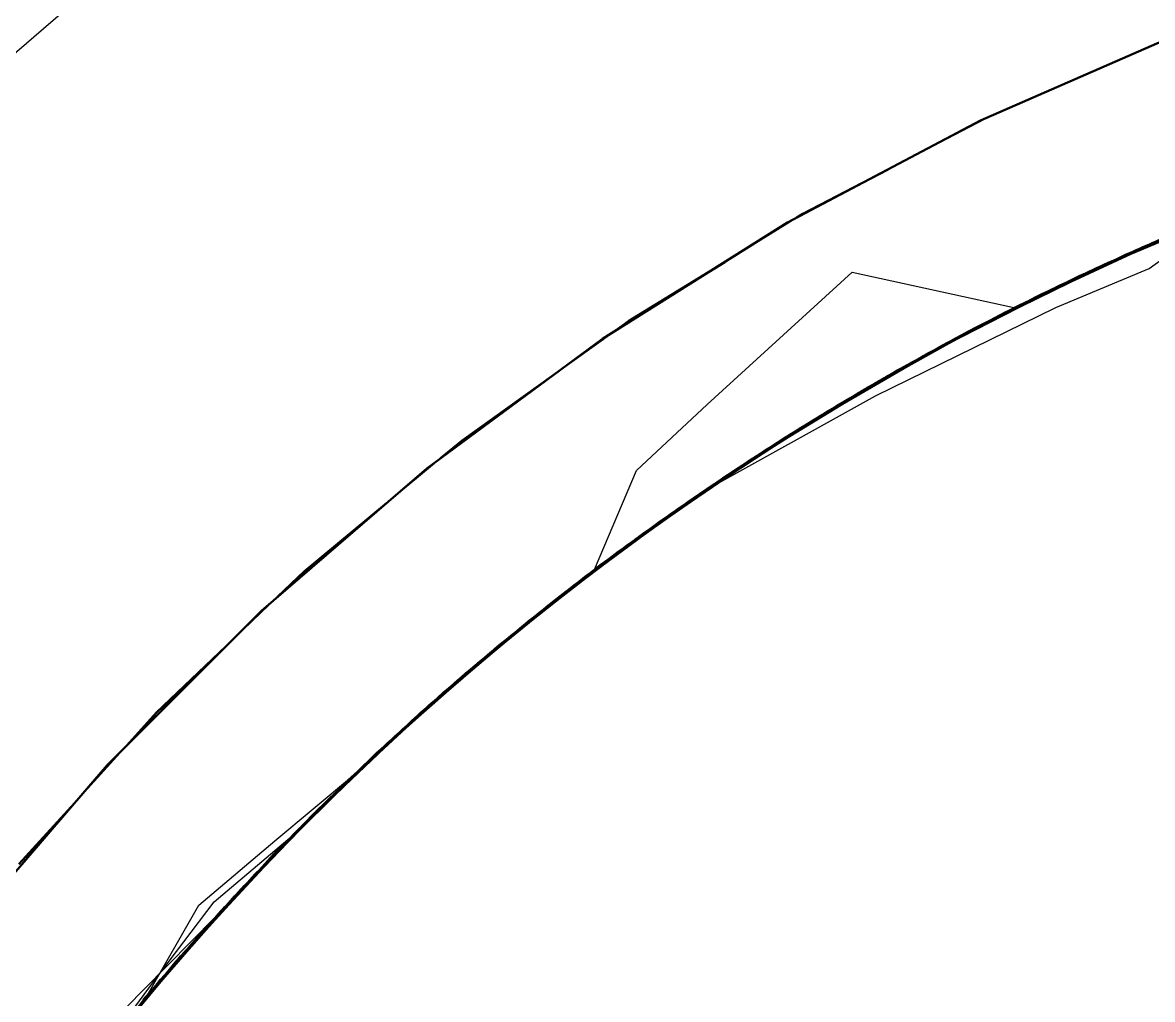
# Model space of a CAD drawing. Header units: millimetres. Extents: x 0 to 420, y 0 to 297.
# Drawn here: x 191.452 to 193, y 269.4 to 270.738 of the extents above; entities that cross this region are included whole.
import ezdxf

# ---------------------------------------------------------------- set-up
doc = ezdxf.new("R2010")
doc.units = ezdxf.units.MM
doc.linetypes.add('DASHED', pattern=[1.524, 1.27, -0.254])
doc.layers.add('HIDDEN', color=8, linetype='DASHED', lineweight=25)
doc.layers.add('VISIBLE', color=7, linetype='CONTINUOUS', lineweight=50)

msp = doc.modelspace()

# ---------------------------------------------------------------- linework, layer by layer
at = {"layer": 'HIDDEN'}
for points in [[(191.23517, 270.51864), (191.50725, 270.75278)], [(191.23517, 270.51864), (191.50725, 270.75278)], [(192.77012, 270.60604), (193.02768, 270.7184)], [(192.63696, 270.53648), (192.77012, 270.60604)], [(192.96714, 270.42207), (193.22194, 270.52504)], [(192.96761, 270.42254), (193.2215, 270.52518)], [(192.97695, 270.4257), (193.23252, 270.52811)], [(192.97706, 270.42679), (193.23436, 270.52987)], [(192.97781, 270.42716), (193.23469, 270.53004)], [(192.98387, 270.42985), (193.23547, 270.53036)], [(192.9856, 270.43055), (193.24527, 270.53372)], [(192.98689, 270.43117), (193.24295, 270.53303)], [(192.98707, 270.43119), (193.24636, 270.53406)], [(192.9895, 270.43198), (193.24592, 270.53364)], [(192.98989, 270.4325), (193.24326, 270.5331)], [(192.99077, 270.4329), (193.24794, 270.53478)], [(192.99117, 270.43306), (193.2458, 270.53404)], [(192.99266, 270.43373), (193.2485, 270.53498)], [(192.99506, 270.43477), (193.2512, 270.53593)], [(192.93057, 270.40578), (193.18411, 270.51154)], [(192.93246, 270.40667), (193.18316, 270.51118)], [(192.93389, 270.40714), (193.19087, 270.51376)], [(192.93405, 270.40734), (193.19108, 270.51401)], [(192.9345, 270.40759), (193.18728, 270.51272)], [(192.93703, 270.40863), (193.18996, 270.51351)], [(192.93793, 270.40916), (193.19169, 270.51437)], [(192.93953, 270.40998), (193.19123, 270.51424)], [(192.95173, 270.41499), (193.20473, 270.51881)], [(192.95745, 270.41807), (193.21522, 270.52304)], [(192.9576, 270.41806), (193.21513, 270.52285)], [(192.95892, 270.41871), (193.20896, 270.52075)], [(192.96192, 270.41972), (193.22109, 270.52468)], [(192.96327, 270.42067), (193.21752, 270.5238)], [(192.96615, 270.42195), (193.2206, 270.52499)], [(192.88847, 270.38607), (193.13916, 270.49436)], [(192.89052, 270.38704), (193.14154, 270.49529)], [(192.89281, 270.38813), (193.14225, 270.49556)], [(192.89282, 270.38778), (193.14456, 270.49593)], [(192.89336, 270.38817), (193.14534, 270.4964)], [(192.89449, 270.38891), (193.14883, 270.49805)], [(192.89979, 270.39142), (193.15859, 270.50177)], [(192.90023, 270.39163), (193.1514, 270.49911)], [(192.90187, 270.39241), (193.15211, 270.49935)], [(192.90336, 270.39311), (193.15204, 270.49935)], [(192.90433, 270.39358), (193.15736, 270.50141)], [(192.90908, 270.39471), (193.16177, 270.50189)], [(192.91384, 270.39802), (193.16583, 270.50463)], [(192.91538, 270.39861), (193.17265, 270.50695)], [(192.97013, 270.42355), (193.16214, 270.50296)], [(192.86203, 270.37341), (193.11238, 270.48384)], [(192.86328, 270.37397), (193.11292, 270.484)], [(192.87116, 270.37777), (193.12138, 270.48738)], [(192.87173, 270.37806), (193.12293, 270.488)], [(192.87254, 270.37844), (193.12192, 270.48761)], [(192.87294, 270.37863), (193.12997, 270.49077)], [(192.87704, 270.3806), (193.12562, 270.48906)], [(192.92338, 270.40246), (193.12624, 270.4893)], [(192.99533, 270.40135), (193.10846, 270.48225)], [(192.41395, 270.41003), (192.51298, 270.47096)], [(192.81457, 270.3499), (193.06469, 270.46444)], [(192.81766, 270.35146), (193.06567, 270.46485)], [(192.81851, 270.35187), (193.0652, 270.46465)], [(192.84028, 270.3627), (193.09044, 270.47499)], [(192.84063, 270.3628), (193.09243, 270.47558)], [(192.84202, 270.36356), (193.09042, 270.47499)], [(192.84736, 270.36619), (193.09634, 270.47738)], [(192.84849, 270.36678), (193.09581, 270.47718)], [(192.91007, 270.39627), (193.0676, 270.46565)], [(192.78203, 270.33334), (193.0282, 270.44911)], [(192.78297, 270.33381), (193.0341, 270.45161)], [(192.78805, 270.33641), (193.03714, 270.4529)], [(192.78947, 270.33717), (193.04102, 270.45455)], [(192.79253, 270.33804), (193.0431, 270.45452)], [(192.79751, 270.34126), (193.04506, 270.45625)], [(192.79887, 270.34197), (193.05254, 270.45937)], [(192.80255, 270.34376), (193.05687, 270.46098)], [(192.80449, 270.34473), (193.05912, 270.46189)], [(192.80892, 270.34706), (193.05715, 270.46131)], [(192.81073, 270.34778), (193.06111, 270.46263)], [(192.82814, 270.3566), (193.05773, 270.46155)], [(192.74198, 270.31241), (192.99077, 270.4329)], [(192.74376, 270.31331), (192.99117, 270.43306)], [(192.74452, 270.31375), (192.98989, 270.4325)], [(192.74501, 270.31402), (192.99266, 270.43373)], [(192.74718, 270.31515), (192.99506, 270.43477)], [(192.75336, 270.31839), (193.00274, 270.43813)], [(192.75442, 270.31895), (193.00065, 270.43721)], [(192.75446, 270.31901), (193.00532, 270.43927)], [(192.75891, 270.3213), (193.00241, 270.43797)], [(192.7599, 270.3219), (193.01227, 270.44229)], [(192.76052, 270.3222), (193.00971, 270.44115)], [(192.7623, 270.32308), (193.00687, 270.43991)], [(192.76395, 270.32395), (193.01165, 270.442)], [(192.77028, 270.32727), (193.01681, 270.44422)], [(192.7998, 270.34234), (193.00064, 270.43701)], [(192.84571, 270.36538), (193.01095, 270.44168)], [(192.70835, 270.29434), (192.95745, 270.41807)], [(192.70874, 270.29458), (192.9576, 270.41806)], [(192.71161, 270.29597), (192.96192, 270.41972)], [(192.71698, 270.29899), (192.95892, 270.41871)], [(192.71736, 270.29926), (192.96327, 270.42067)], [(192.71993, 270.30058), (192.96615, 270.42195)], [(192.72064, 270.3008), (192.96714, 270.42207)], [(192.72197, 270.30168), (192.96761, 270.42254)], [(192.72826, 270.30508), (192.97706, 270.42679)], [(192.72938, 270.3057), (192.97781, 270.42716)], [(192.72966, 270.305), (192.97695, 270.4257)], [(192.73466, 270.3085), (192.9856, 270.43055)], [(192.73633, 270.30944), (192.98707, 270.43119)], [(192.73905, 270.31082), (192.98689, 270.43117)], [(192.74024, 270.31146), (192.98387, 270.42985)], [(192.74126, 270.31184), (192.9895, 270.43198)], [(192.78287, 270.33368), (192.97013, 270.42355)], [(192.68553, 270.28179), (192.93057, 270.40578)], [(192.68578, 270.28194), (192.93389, 270.40714)], [(192.68587, 270.28203), (192.93405, 270.40734)], [(192.69006, 270.28429), (192.9345, 270.40759)], [(192.69249, 270.28561), (192.93703, 270.40863)], [(192.69255, 270.28566), (192.93793, 270.40916)], [(192.69622, 270.28773), (192.93953, 270.40998)], [(192.70692, 270.29311), (192.95173, 270.41499)], [(192.72597, 270.30383), (192.92338, 270.40246)], [(192.81016, 270.34769), (192.93246, 270.40667)], [(192.86778, 270.34759), (192.99533, 270.40135)], [(192.39007, 270.2148), (192.58861, 270.3964)], [(192.58861, 270.3964), (192.81016, 270.34769)], [(192.64648, 270.2599), (192.88847, 270.38607)], [(192.6481, 270.26082), (192.89052, 270.38704)], [(192.64917, 270.26146), (192.89449, 270.38891)], [(192.64976, 270.26166), (192.89282, 270.38778)], [(192.65003, 270.26188), (192.89336, 270.38817)], [(192.65036, 270.26216), (192.89979, 270.39142)], [(192.65184, 270.26294), (192.89281, 270.38813)], [(192.65755, 270.26617), (192.90023, 270.39163)], [(192.65997, 270.26754), (192.90433, 270.39358)], [(192.66007, 270.26761), (192.90187, 270.39241)], [(192.66293, 270.2692), (192.90336, 270.39311)], [(192.66492, 270.26951), (192.90908, 270.39471)], [(192.66742, 270.27174), (192.91538, 270.39861)], [(192.67031, 270.27333), (192.91384, 270.39802)], [(192.75592, 270.31975), (192.91007, 270.39627)], [(192.62057, 270.2451), (192.86203, 270.37341)], [(192.62237, 270.24612), (192.86328, 270.37397)], [(192.625, 270.24759), (192.87294, 270.37863)], [(192.62933, 270.25011), (192.87173, 270.37806)], [(192.62953, 270.2502), (192.87116, 270.37777)], [(192.6317, 270.25145), (192.87254, 270.37844)], [(192.6369, 270.25443), (192.87704, 270.3806)], [(192.59786, 270.23187), (192.84063, 270.3628)], [(192.59904, 270.23246), (192.84028, 270.3627)], [(192.60236, 270.23441), (192.84202, 270.36356)], [(192.60427, 270.23529), (192.82814, 270.3566)], [(192.60715, 270.23722), (192.84736, 270.36619)], [(192.60995, 270.2389), (192.84849, 270.36678)], [(192.68437, 270.28115), (192.84571, 270.36538)], [(192.55494, 270.20616), (192.79887, 270.34197)], [(192.55802, 270.20809), (192.80255, 270.34376)], [(192.55909, 270.20864), (192.79751, 270.34126)], [(192.55966, 270.20908), (192.80449, 270.34473)], [(192.5697, 270.215), (192.81073, 270.34778)], [(192.56982, 270.21512), (192.80892, 270.34706)], [(192.5736, 270.21737), (192.81457, 270.3499)], [(192.57867, 270.22041), (192.81766, 270.35146)], [(192.58063, 270.22156), (192.81851, 270.35187)], [(192.60497, 270.23598), (192.7998, 270.34234)], [(192.62035, 270.22671), (192.86778, 270.34759)], [(192.52556, 270.18811), (192.76395, 270.32395)], [(192.53293, 270.19269), (192.77028, 270.32727)], [(192.54146, 270.19791), (192.78297, 270.33381)], [(192.54503, 270.2001), (192.78203, 270.33334)], [(192.54752, 270.20163), (192.78947, 270.33717)], [(192.54824, 270.20205), (192.78805, 270.33641)], [(192.55135, 270.20359), (192.79253, 270.33804)], [(192.60093, 270.2336), (192.78287, 270.33368)], [(192.18038, 270.25598), (192.26264, 270.31495)], [(192.49392, 270.16837), (192.73466, 270.3085)], [(192.49567, 270.16959), (192.73633, 270.30944)], [(192.50078, 270.17263), (192.73905, 270.31082)], [(192.50256, 270.17384), (192.74126, 270.31184)], [(192.50293, 270.17403), (192.74198, 270.31241)], [(192.50458, 270.17501), (192.74376, 270.31331)], [(192.50585, 270.17582), (192.74024, 270.31146)], [(192.50689, 270.17652), (192.74501, 270.31402)], [(192.50845, 270.17748), (192.74452, 270.31375)], [(192.50894, 270.17779), (192.74718, 270.31515)], [(192.51346, 270.18063), (192.75446, 270.31901)], [(192.51364, 270.1807), (192.75336, 270.31839)], [(192.51753, 270.18312), (192.75442, 270.31895)], [(192.51757, 270.18324), (192.7599, 270.3219)], [(192.52098, 270.18534), (192.76052, 270.3222)], [(192.52446, 270.18742), (192.75891, 270.3213)], [(192.52678, 270.18886), (192.7623, 270.32308)], [(192.60548, 270.23625), (192.75592, 270.31975)], [(192.46936, 270.15264), (192.70835, 270.29434)], [(192.47, 270.1532), (192.70874, 270.29458)], [(192.47168, 270.15383), (192.70692, 270.29311)], [(192.47169, 270.15425), (192.71161, 270.29597)], [(192.4811, 270.16024), (192.71736, 270.29926)], [(192.48327, 270.16153), (192.71993, 270.30058)], [(192.48377, 270.16187), (192.72064, 270.3008)], [(192.48438, 270.16224), (192.71698, 270.29899)], [(192.48587, 270.16324), (192.72197, 270.30168)], [(192.48937, 270.16547), (192.72826, 270.30508)], [(192.49079, 270.16638), (192.72938, 270.3057)], [(192.49202, 270.16668), (192.72966, 270.305)], [(192.53471, 270.19376), (192.72597, 270.30383)], [(192.44797, 270.13885), (192.68587, 270.28203)], [(192.44801, 270.13893), (192.68578, 270.28194)], [(192.4503, 270.14025), (192.68553, 270.28179)], [(192.45527, 270.14349), (192.69006, 270.28429)], [(192.45698, 270.1446), (192.69255, 270.28566)], [(192.45765, 270.14511), (192.69249, 270.28561)], [(192.4624, 270.14812), (192.69622, 270.28773)], [(192.52729, 270.18918), (192.68437, 270.28115)], [(192.41179, 270.11489), (192.65036, 270.26216)], [(192.42057, 270.12065), (192.65184, 270.26294)], [(192.42466, 270.12337), (192.65755, 270.26617)], [(192.4256, 270.124), (192.65997, 270.26754)], [(192.42796, 270.12559), (192.66007, 270.26761)], [(192.43023, 270.12721), (192.66742, 270.27174)], [(192.43064, 270.12696), (192.66492, 270.26951)], [(192.43194, 270.1282), (192.66293, 270.2692)], [(192.43653, 270.13122), (192.67031, 270.27333)], [(192.38755, 270.09839), (192.625, 270.24759)], [(192.39702, 270.10484), (192.62933, 270.25011)], [(192.39778, 270.10534), (192.62953, 270.2502)], [(192.40065, 270.10727), (192.6317, 270.25145)], [(192.40647, 270.1112), (192.6369, 270.25443)], [(192.41428, 270.1165), (192.64917, 270.26146)], [(192.41444, 270.11655), (192.64648, 270.2599)], [(192.41556, 270.1173), (192.6481, 270.26082)], [(192.41666, 270.11818), (192.65003, 270.26188)], [(192.41669, 270.11822), (192.64976, 270.26166)], [(192.36543, 270.08348), (192.59786, 270.23187)], [(192.368, 270.08497), (192.59904, 270.23246)], [(192.37272, 270.08822), (192.60236, 270.23441)], [(192.37696, 270.09114), (192.60715, 270.23722)], [(192.38145, 270.09426), (192.60995, 270.2389)], [(192.38788, 270.09824), (192.60427, 270.23529)], [(192.3893, 270.09965), (192.62057, 270.2451)], [(192.39146, 270.10113), (192.62237, 270.24612)], [(192.41684, 270.11829), (192.60497, 270.23598)], [(192.42486, 270.12362), (192.60093, 270.2336)], [(192.45908, 270.14597), (192.60548, 270.23625)], [(192.34303, 270.06756), (192.5736, 270.21737)], [(192.34996, 270.07242), (192.57867, 270.22041)], [(192.3528, 270.07441), (192.58063, 270.22156)], [(192.38116, 270.09402), (192.62035, 270.22671)], [(192.29328, 270.12431), (192.39007, 270.2148)], [(192.31651, 270.04875), (192.54752, 270.20163)], [(192.31842, 270.05011), (192.54503, 270.2001)], [(192.31899, 270.05052), (192.54824, 270.20205)], [(192.32087, 270.05185), (192.55135, 270.20359)], [(192.32214, 270.0528), (192.55494, 270.20616)], [(192.32472, 270.05484), (192.55802, 270.20809)], [(192.32607, 270.05583), (192.55966, 270.20908)], [(192.33105, 270.05911), (192.55909, 270.20864)], [(192.33933, 270.06505), (192.5697, 270.215)], [(192.34113, 270.06624), (192.56982, 270.21512)], [(192.29238, 270.03139), (192.52098, 270.18534)], [(192.29775, 270.0352), (192.52556, 270.18811)], [(192.30028, 270.03706), (192.52446, 270.18742)], [(192.30152, 270.03795), (192.52678, 270.18886)], [(192.30602, 270.04121), (192.53293, 270.19269)], [(192.31088, 270.0447), (192.54146, 270.19791)], [(192.35025, 270.07263), (192.53471, 270.19376)], [(192.37484, 270.08968), (192.52729, 270.18918)], [(192.26643, 270.01253), (192.49567, 270.16959)], [(192.27335, 270.01736), (192.50078, 270.17263)], [(192.27472, 270.01873), (192.50256, 270.17384)], [(192.2749, 270.01856), (192.50293, 270.17403)], [(192.27558, 270.019), (192.50458, 270.17501)], [(192.27958, 270.02199), (192.50689, 270.17652)], [(192.2816, 270.02347), (192.50894, 270.17779)], [(192.28191, 270.02366), (192.50585, 270.17582)], [(192.28292, 270.02442), (192.50845, 270.17748)], [(192.28367, 270.025), (192.51346, 270.18063)], [(192.28489, 270.02584), (192.51364, 270.1807)], [(192.28664, 270.0272), (192.51757, 270.18324)], [(192.29119, 270.03045), (192.51753, 270.18312)], [(192.24353, 269.9955), (192.47169, 270.15425)], [(192.2473, 269.99791), (192.47168, 270.15383)], [(192.2557, 270.00433), (192.4811, 270.16024)], [(192.25746, 270.00557), (192.48327, 270.16153)], [(192.25779, 270.00598), (192.48377, 270.16187)], [(192.26055, 270.00796), (192.48587, 270.16324)], [(192.26169, 270.00881), (192.48937, 270.16547)], [(192.2623, 270.00917), (192.48438, 270.16224)], [(192.26331, 270.01), (192.49079, 270.16638)], [(192.26473, 270.01108), (192.49392, 270.16837)], [(192.26532, 270.01143), (192.49202, 270.16668)], [(191.95108, 270.08002), (192.0248, 270.14117)], [(192.22165, 269.97868), (192.44797, 270.13885)], [(192.22191, 269.97904), (192.44801, 270.13893)], [(192.22612, 269.98193), (192.4503, 270.14025)], [(192.23134, 269.98591), (192.45527, 270.14349)], [(192.23261, 269.98687), (192.45698, 270.1446)], [(192.23374, 269.98785), (192.45765, 270.14511)], [(192.2391, 269.99174), (192.4624, 270.14812)], [(192.24182, 269.99385), (192.46936, 270.15264)], [(192.24274, 269.99478), (192.47, 270.1532)], [(192.31701, 270.0491), (192.45908, 270.14597)], [(192.20246, 269.96374), (192.4256, 270.124)], [(192.20278, 269.96399), (192.42466, 270.12337)], [(192.20509, 269.966), (192.43023, 270.12721)], [(192.20675, 269.96708), (192.42796, 270.12559)], [(192.20752, 269.96782), (192.43064, 270.12696)], [(192.21154, 269.97076), (192.43194, 270.1282)], [(192.21375, 269.97246), (192.43653, 270.13122)], [(192.2354, 269.989), (192.29328, 270.12431)], [(192.2552, 270.00406), (192.42486, 270.12362)], [(192.18058, 269.94664), (192.40065, 270.10727)], [(192.18541, 269.95056), (192.41179, 270.11489)], [(192.18694, 269.95165), (192.40647, 270.1112)], [(192.19108, 269.95493), (192.41428, 270.1165)], [(192.19356, 269.95682), (192.41444, 270.11655)], [(192.19411, 269.95725), (192.41556, 270.1173)], [(192.19449, 269.9578), (192.41666, 270.11818)], [(192.19483, 269.95818), (192.41669, 270.11822)], [(192.20022, 269.962), (192.42057, 270.12065)], [(192.23606, 269.98967), (192.41684, 270.11829)], [(192.15991, 269.93026), (192.38116, 270.09402)], [(192.16191, 269.93186), (192.38755, 270.09839)], [(192.16416, 269.93368), (192.38145, 270.09426)], [(192.16944, 269.93789), (192.3893, 270.09965)], [(192.17176, 269.93976), (192.39146, 270.10113)], [(192.17602, 269.94306), (192.39702, 270.10484)], [(192.17713, 269.94393), (192.39778, 270.10534)], [(192.1805, 269.94616), (192.38788, 270.09824)], [(192.1446, 269.91841), (192.36543, 270.08348)], [(192.14837, 269.92101), (192.368, 270.08497)], [(192.15428, 269.92576), (192.37272, 270.08822)], [(192.15799, 269.92873), (192.37696, 270.09114)], [(192.2274, 269.98291), (192.37484, 270.08968)], [(192.12083, 269.89878), (192.33933, 270.06505)], [(192.124, 269.90123), (192.34113, 270.06624)], [(192.12409, 269.90128), (192.34303, 270.06756)], [(192.13269, 269.90831), (192.34996, 270.07242)], [(192.13608, 269.91107), (192.3528, 270.07441)], [(192.17325, 269.94087), (192.35025, 270.07263)], [(192.09766, 269.87944), (192.31651, 270.04875)], [(192.10149, 269.88264), (192.31899, 270.05052)], [(192.10172, 269.88285), (192.32214, 270.0528)], [(192.10232, 269.88363), (192.32087, 270.05185)], [(192.10335, 269.88418), (192.31842, 270.05011)], [(192.10394, 269.885), (192.32472, 270.05484)], [(192.105, 269.88594), (192.32607, 270.05583)], [(192.11456, 269.89346), (192.33105, 270.05911)], [(192.17956, 269.94584), (192.31701, 270.0491)], [(192.07592, 269.86123), (192.29238, 270.03139)], [(192.07659, 269.86174), (192.29119, 270.03045)], [(192.08174, 269.86607), (192.29775, 270.0352)], [(192.08753, 269.87097), (192.30028, 270.03706)], [(192.08769, 269.87111), (192.30152, 270.03795)], [(192.09071, 269.87361), (192.30602, 270.04121)], [(192.09246, 269.8751), (192.31088, 270.0447)], [(192.05794, 269.84584), (192.27335, 270.01736)], [(192.05841, 269.84624), (192.27558, 270.019)], [(192.05898, 269.84732), (192.27472, 270.01873)], [(192.05911, 269.84687), (192.2749, 270.01856)], [(192.06427, 269.85127), (192.27958, 270.02199)], [(192.06634, 269.85305), (192.28367, 270.025)], [(192.06635, 269.85305), (192.2816, 270.02347)], [(192.06831, 269.8547), (192.28489, 270.02584)], [(192.06834, 269.85478), (192.28664, 270.0272)], [(192.06911, 269.85537), (192.28292, 270.02442)], [(192.06957, 269.85577), (192.28191, 270.02366)], [(192.04232, 269.83238), (192.2557, 270.00433)], [(192.04372, 269.83357), (192.25746, 270.00557)], [(192.04387, 269.83393), (192.25779, 270.00598)], [(192.04643, 269.836), (192.26169, 270.00881)], [(192.04719, 269.83664), (192.26055, 270.00796)], [(192.04815, 269.83747), (192.26331, 270.01)], [(192.04829, 269.83761), (192.26473, 270.01108)], [(192.04986, 269.83921), (192.26643, 270.01253)], [(192.05078, 269.84006), (192.26532, 270.01143)], [(192.05185, 269.8406), (192.2623, 270.00917)], [(192.09245, 269.87528), (192.2552, 270.00406)], [(192.01948, 269.81238), (192.23134, 269.98591)], [(192.02057, 269.8132), (192.23261, 269.98687)], [(192.02194, 269.81469), (192.23374, 269.98785)], [(192.02538, 269.81757), (192.2354, 269.989)], [(192.02693, 269.81893), (192.24182, 269.99385)], [(192.02751, 269.81929), (192.2391, 269.99174)], [(192.02816, 269.82029), (192.24274, 269.99478)], [(192.02835, 269.82072), (192.24353, 269.9955)], [(192.03497, 269.82615), (192.2473, 269.99791)], [(192.06324, 269.85056), (192.23606, 269.98967)], [(191.99678, 269.79293), (192.20752, 269.96782)], [(192.00283, 269.79761), (192.21154, 269.97076)], [(192.00313, 269.79787), (192.21375, 269.97246)], [(192.00811, 269.80247), (192.22165, 269.97868)], [(192.00869, 269.80323), (192.22191, 269.97904)], [(192.01418, 269.80769), (192.22612, 269.98193)], [(192.08534, 269.86912), (192.2274, 269.98291)], [(191.98072, 269.77775), (192.19108, 269.95493)], [(191.98468, 269.78157), (192.19449, 269.9578)], [(191.98489, 269.78149), (192.19411, 269.95725)], [(191.98497, 269.78156), (192.19356, 269.95682)], [(191.98533, 269.78237), (192.19483, 269.95818)], [(191.99171, 269.78763), (192.20246, 269.96374)], [(191.99193, 269.78784), (192.20022, 269.962)], [(191.99292, 269.78873), (192.20278, 269.96399)], [(191.99313, 269.78917), (192.20509, 269.966)], [(191.9976, 269.79291), (192.20675, 269.96708)], [(191.731, 269.88389), (191.80148, 269.95128)], [(191.9621, 269.76072), (192.16944, 269.93789)], [(191.9644, 269.76288), (192.17176, 269.93976)], [(191.96747, 269.76564), (192.17602, 269.94306)], [(191.96875, 269.76681), (192.17713, 269.94393)], [(191.97239, 269.77023), (192.18541, 269.95056)], [(191.97263, 269.77034), (192.18058, 269.94664)], [(191.9795, 269.7766), (192.18694, 269.95165)], [(191.98352, 269.77986), (192.1805, 269.94616)], [(192.00432, 269.79893), (192.17325, 269.94087)], [(192.04702, 269.83642), (192.17956, 269.94584)], [(191.94825, 269.74791), (192.15428, 269.92576)], [(191.94935, 269.74894), (192.16191, 269.93186)], [(191.95129, 269.75073), (192.15991, 269.93026)], [(191.95137, 269.75081), (192.15799, 269.92873)], [(191.95916, 269.75801), (192.16416, 269.93368)], [(191.92798, 269.72893), (192.13269, 269.90831)], [(191.93135, 269.73212), (192.13608, 269.91107)], [(191.93655, 269.73753), (192.1446, 269.91841)], [(191.9413, 269.74145), (192.14837, 269.92101)], [(191.91074, 269.71259), (192.11456, 269.89346)], [(191.9153, 269.71712), (192.12083, 269.89878)], [(191.9179, 269.71941), (192.12409, 269.90128)], [(191.91956, 269.72099), (192.124, 269.90123)], [(191.88732, 269.69005), (192.09246, 269.8751)], [(191.89211, 269.69468), (192.09766, 269.87944)], [(191.89483, 269.69733), (192.10172, 269.88285)], [(191.89681, 269.69959), (192.10394, 269.885)], [(191.89688, 269.69979), (192.10232, 269.88363)], [(191.89689, 269.69931), (192.10149, 269.88264)], [(191.89762, 269.70044), (192.105, 269.88594)], [(191.90092, 269.70318), (192.10335, 269.88418)], [(191.9371, 269.73767), (192.09245, 269.87528)], [(191.87269, 269.67579), (192.07592, 269.86123)], [(191.87485, 269.67788), (192.07659, 269.86174)], [(191.87872, 269.68165), (192.08174, 269.86607)], [(191.8864, 269.68916), (192.08769, 269.87111)], [(191.88726, 269.69), (192.08753, 269.87097)], [(191.88814, 269.69079), (192.09071, 269.87361)], [(191.94891, 269.7485), (192.08534, 269.86912)], [(191.85453, 269.65781), (192.05841, 269.84624)], [(191.85571, 269.65898), (192.05794, 269.84584)], [(191.85649, 269.66052), (192.05898, 269.84732)], [(191.85664, 269.65991), (192.05911, 269.84687)], [(191.86209, 269.6653), (192.06427, 269.85127)], [(191.86259, 269.6658), (192.06634, 269.85305)], [(191.86381, 269.66702), (192.06834, 269.85478)], [(191.86428, 269.66747), (192.06635, 269.85305)], [(191.86502, 269.66821), (192.06831, 269.8547)], [(191.86816, 269.67126), (192.06911, 269.85537)], [(191.86989, 269.673), (192.06957, 269.85577)], [(191.89897, 269.70145), (192.06324, 269.85056)], [(191.84204, 269.64531), (192.04232, 269.83238)], [(191.84314, 269.64662), (192.04387, 269.83393)], [(191.84318, 269.64647), (192.04372, 269.83357)], [(191.84469, 269.64802), (192.04643, 269.836)], [(191.8457, 269.64903), (192.04829, 269.83761)], [(191.84641, 269.64972), (192.04815, 269.83747)], [(191.84689, 269.65019), (192.04719, 269.83664)], [(191.84708, 269.65068), (192.04986, 269.83921)], [(191.84952, 269.65345), (192.05078, 269.84006)], [(191.85409, 269.65737), (192.05185, 269.8406)], [(191.91966, 269.72107), (192.04702, 269.83642)], [(191.82152, 269.62381), (192.02057, 269.8132)], [(191.82336, 269.62653), (192.02194, 269.81469)], [(191.82582, 269.6289), (192.02693, 269.81893)], [(191.82724, 269.63099), (192.02835, 269.82072)], [(191.82737, 269.63074), (192.02816, 269.82029)], [(191.82835, 269.63148), (192.02538, 269.81757)], [(191.82889, 269.63183), (192.02751, 269.81929)], [(191.83583, 269.63942), (192.03497, 269.82615)], [(191.80686, 269.6095), (192.00283, 269.79761)], [(191.80845, 269.61124), (192.00811, 269.80247)], [(191.80942, 269.61255), (192.00869, 269.80323)], [(191.81558, 269.61846), (192.01418, 269.80769)], [(191.82081, 269.62382), (192.01948, 269.81238)], [(191.84405, 269.64734), (192.00432, 269.79893)], [(191.90273, 269.70493), (192.00313, 269.79787)], [(191.78928, 269.59167), (191.98533, 269.78237)], [(191.79445, 269.59661), (191.99171, 269.78763)], [(191.79539, 269.59782), (191.99313, 269.78917)], [(191.79621, 269.59846), (191.99292, 269.78873)], [(191.7968, 269.59907), (191.99193, 269.78784)], [(191.79952, 269.6032), (191.99678, 269.79293)], [(191.8016, 269.60399), (191.9976, 269.79291)], [(191.77377, 269.57491), (191.96875, 269.76681)], [(191.77383, 269.57502), (191.97239, 269.77023)], [(191.77789, 269.57925), (191.97263, 269.77034)], [(191.78425, 269.58597), (191.98072, 269.77775)], [(191.78526, 269.58702), (191.9795, 269.7766)], [(191.78832, 269.5904), (191.98468, 269.78157)], [(191.78904, 269.59098), (191.98489, 269.78149)], [(191.78972, 269.59168), (191.98497, 269.78156)], [(191.79816, 269.6002), (191.98352, 269.77986)], [(191.76746, 269.56818), (191.95916, 269.75801)], [(191.76834, 269.56911), (191.9621, 269.76072)], [(191.77046, 269.57141), (191.9644, 269.76288)], [(191.77246, 269.57351), (191.96747, 269.76564)], [(191.52356, 269.66928), (191.59431, 269.7472)], [(191.74239, 269.5418), (191.93655, 269.73753)], [(191.74792, 269.54725), (191.9413, 269.74145)], [(191.75106, 269.55064), (191.94935, 269.74894)], [(191.75572, 269.55566), (191.94825, 269.74791)], [(191.7564, 269.55639), (191.95129, 269.75073)], [(191.75819, 269.5583), (191.95137, 269.75081)], [(191.78961, 269.59164), (191.9371, 269.73767)], [(191.81836, 269.62116), (191.94891, 269.7485)], [(191.72882, 269.52645), (191.91956, 269.72099)], [(191.73687, 269.53524), (191.92798, 269.72893)], [(191.73988, 269.53855), (191.93135, 269.73212)], [(191.79773, 269.60002), (191.91966, 269.72107)], [(191.72061, 269.51742), (191.91074, 269.71259)], [(191.72378, 269.52106), (191.9153, 269.71712)], [(191.72557, 269.52289), (191.9179, 269.71941)], [(191.79787, 269.61698), (191.90273, 269.70493)], [(191.69652, 269.49058), (191.88732, 269.69005)], [(191.69939, 269.49374), (191.88814, 269.69079)], [(191.7005, 269.49505), (191.88726, 269.69)], [(191.70091, 269.4955), (191.89211, 269.69468)], [(191.70254, 269.49733), (191.89483, 269.69733)], [(191.70439, 269.4997), (191.89681, 269.69959)], [(191.70496, 269.50044), (191.89762, 269.70044)], [(191.7056, 269.50129), (191.89688, 269.69979)], [(191.70615, 269.50136), (191.89689, 269.69931)], [(191.71215, 269.50805), (191.90092, 269.70318)], [(191.74381, 269.54284), (191.89897, 269.70145)], [(191.68374, 269.4761), (191.87269, 269.67579)], [(191.68702, 269.47984), (191.87485, 269.67788)], [(191.68981, 269.483), (191.87872, 269.68165)], [(191.6987, 269.49303), (191.8864, 269.68916)], [(191.66771, 269.45777), (191.85571, 269.65898)], [(191.66833, 269.45931), (191.85649, 269.66052)], [(191.66854, 269.45869), (191.85664, 269.65991)], [(191.67344, 269.46434), (191.86259, 269.6658)], [(191.67405, 269.46503), (191.86381, 269.66702)], [(191.67411, 269.46508), (191.86209, 269.6653)], [(191.67608, 269.46738), (191.86502, 269.66821)], [(191.67641, 269.46772), (191.86428, 269.66747)], [(191.68114, 269.4731), (191.86816, 269.67126)], [(191.6839, 269.47629), (191.86989, 269.673)], [(191.65588, 269.44398), (191.84204, 269.64531)], [(191.65664, 269.44502), (191.84314, 269.64662)], [(191.65693, 269.44528), (191.84318, 269.64647)], [(191.65748, 269.44592), (191.84469, 269.64802)], [(191.65794, 269.44646), (191.8457, 269.64903)], [(191.6591, 269.44802), (191.84708, 269.65068)], [(191.65911, 269.44779), (191.84641, 269.64972)], [(191.6607, 269.44962), (191.84689, 269.65019)], [(191.66258, 269.45255), (191.84952, 269.65345)], [(191.66519, 269.45486), (191.85453, 269.65781)], [(191.67001, 269.46041), (191.85409, 269.65737)], [(191.69284, 269.48643), (191.84405, 269.64734)], [(191.63949, 269.42483), (191.82582, 269.6289)], [(191.64116, 269.42745), (191.82724, 269.63099)], [(191.64136, 269.42722), (191.82737, 269.63074)], [(191.6444, 269.43044), (191.82889, 269.63183)], [(191.6453, 269.43168), (191.82835, 269.63148)], [(191.6509, 269.43869), (191.83583, 269.63942)], [(191.63136, 269.41523), (191.81558, 269.61846)], [(191.63641, 269.42123), (191.82081, 269.62382)], [(191.63904, 269.4244), (191.82336, 269.62653)], [(191.69375, 269.52897), (191.79787, 269.61698)], [(191.69404, 269.48746), (191.81836, 269.62116)], [(191.71458, 269.53328), (191.82152, 269.62381)], [(191.71533, 269.51198), (191.80942, 269.61255)], [(191.61171, 269.3917), (191.79445, 269.59661)], [(191.61275, 269.39311), (191.79539, 269.59782)], [(191.61384, 269.39427), (191.79621, 269.59846)], [(191.61587, 269.39672), (191.7968, 269.59907)], [(191.61679, 269.39962), (191.79952, 269.6032)], [(191.61979, 269.40133), (191.8016, 269.60399)], [(191.62364, 269.40606), (191.80845, 269.61124)], [(191.62445, 269.40699), (191.80686, 269.6095)], [(191.62548, 269.40812), (191.79816, 269.6002)], [(191.68148, 269.47352), (191.79773, 269.60002)], [(191.60263, 269.38069), (191.78425, 269.58597)], [(191.60444, 269.38279), (191.78526, 269.58702)], [(191.60643, 269.38528), (191.78832, 269.5904)], [(191.60747, 269.38641), (191.78904, 269.59098)], [(191.60768, 269.38706), (191.78928, 269.59167)], [(191.60879, 269.38818), (191.78972, 269.59168)], [(191.65042, 269.43764), (191.78961, 269.59164)], [(191.58911, 269.36406), (191.76834, 269.56911)], [(191.58998, 269.36518), (191.76746, 269.56818)], [(191.59068, 269.36609), (191.77383, 269.57502)], [(191.59093, 269.36635), (191.77046, 269.57141)], [(191.59199, 269.36768), (191.77246, 269.57351)], [(191.59325, 269.36923), (191.77377, 269.57491)], [(191.5974, 269.37432), (191.77789, 269.57925)], [(191.56813, 269.33808), (191.75106, 269.55064)], [(191.57631, 269.3483), (191.7564, 269.55639)], [(191.5777, 269.35003), (191.75572, 269.55566)], [(191.57944, 269.35219), (191.75819, 269.5583)], [(191.56032, 269.32823), (191.73687, 269.53524)], [(191.56286, 269.33145), (191.73988, 269.53855)], [(191.56316, 269.33224), (191.74239, 269.5418)], [(191.56924, 269.33947), (191.74792, 269.54725)], [(191.59829, 269.37529), (191.74381, 269.54284)], [(191.54721, 269.31165), (191.72378, 269.52106)], [(191.54811, 269.31276), (191.72557, 269.52289)], [(191.55275, 269.31863), (191.72882, 269.52645)], [(191.62279, 269.40503), (191.69375, 269.52897)], [(191.63133, 269.42407), (191.71458, 269.53328)], [(191.538, 269.29978), (191.71215, 269.50805)], [(191.54516, 269.30898), (191.72061, 269.51742)], [(191.61884, 269.41385), (191.71533, 269.51198)], [(191.52102, 269.27776), (191.69652, 269.49058)], [(191.52503, 269.28297), (191.70091, 269.4955)], [(191.52547, 269.28353), (191.69939, 269.49374)], [(191.52561, 269.28374), (191.6987, 269.49303)], [(191.5258, 269.28397), (191.70254, 269.49733)], [(191.52759, 269.2865), (191.70439, 269.4997)], [(191.52797, 269.28709), (191.70496, 269.50044)], [(191.52822, 269.28711), (191.7005, 269.49505)], [(191.5295, 269.28917), (191.7056, 269.50129)], [(191.52966, 269.28893), (191.70615, 269.50136)], [(191.50907, 269.26201), (191.68114, 269.4731)], [(191.51, 269.26322), (191.68374, 269.4761)], [(191.51255, 269.26663), (191.6839, 269.47629)], [(191.5141, 269.26867), (191.68702, 269.47984)], [(191.51593, 269.27099), (191.68981, 269.483)], [(191.55109, 269.31653), (191.69284, 269.48643)], [(191.57115, 269.34185), (191.68148, 269.47352)], [(191.57627, 269.34777), (191.69404, 269.48746)], [(191.49495, 269.24325), (191.66771, 269.45777)], [(191.49551, 269.24475), (191.66833, 269.45931)], [(191.49577, 269.24429), (191.66854, 269.45869)], [(191.49985, 269.24977), (191.67344, 269.46434)], [(191.49999, 269.24994), (191.67405, 269.46503)], [(191.50055, 269.25072), (191.67001, 269.46041)], [(191.50132, 269.25171), (191.67411, 269.46508)], [(191.50245, 269.25326), (191.67608, 269.46738)], [(191.50369, 269.25486), (191.67641, 269.46772)], [(191.48489, 269.22953), (191.65588, 269.44398)], [(191.48534, 269.23018), (191.65664, 269.44502)], [(191.48573, 269.23077), (191.65748, 269.44592)], [(191.48591, 269.23104), (191.65794, 269.44646)], [(191.48593, 269.23111), (191.65693, 269.44528)], [(191.48681, 269.23238), (191.6591, 269.44802)], [(191.4872, 269.23276), (191.65911, 269.44779)], [(191.48963, 269.23602), (191.6607, 269.44962)], [(191.49091, 269.23839), (191.66258, 269.45255)], [(191.49149, 269.23861), (191.66519, 269.45486)], [(191.47097, 269.21127), (191.64116, 269.42745)], [(191.47102, 269.21085), (191.64136, 269.42722)], [(191.47507, 269.21626), (191.6444, 269.43044)], [(191.47716, 269.2192), (191.6453, 269.43168)], [(191.48113, 269.22497), (191.6509, 269.43869)], [(191.51995, 269.27615), (191.65042, 269.43764)], [(191.46248, 269.19908), (191.63136, 269.41523)], [(191.4673, 269.20572), (191.63641, 269.42123)], [(191.46887, 269.20786), (191.63949, 269.42483)], [(191.46996, 269.2094), (191.63904, 269.4244)], [(191.5225, 269.31644), (191.61884, 269.41385)], [(191.54982, 269.31292), (191.63133, 269.42407)], [(191.45314, 269.18602), (191.61979, 269.40133)], [(191.45459, 269.18805), (191.62364, 269.40606)], [(191.45513, 269.18889), (191.62279, 269.40503)], [(191.45666, 269.19096), (191.62445, 269.40699)], [(191.46642, 269.20459), (191.62548, 269.40812)]]:
    msp.add_lwpolyline(points, dxfattribs=at)
at = {"layer": 'VISIBLE'}
for points in [[(192.76447, 270.60387), (193.03864, 270.72349)], [(192.5, 270.4641), (192.76447, 270.60387)], [(192.5212, 270.47601), (192.63696, 270.53648)], [(192.24672, 270.30495), (192.5, 270.4641)], [(192.51298, 270.47096), (192.5212, 270.47601)], [(192.28214, 270.32893), (192.41395, 270.41003)], [(192.26264, 270.31495), (192.28214, 270.32893)], [(192.00604, 270.12732), (192.24672, 270.30495)], [(192.05414, 270.1655), (192.18038, 270.25598)], [(192.0248, 270.14117), (192.05414, 270.1655)], [(191.77931, 269.9322), (192.00604, 270.12732)], [(191.83828, 269.98647), (191.95108, 270.08002)], [(191.80148, 269.95128), (191.83828, 269.98647)], [(191.56779, 269.72068), (191.77931, 269.9322)], [(191.63561, 269.79269), (191.731, 269.88389)], [(191.59431, 269.7472), (191.63561, 269.79269)], [(191.37268, 269.49395), (191.56779, 269.72068)], [(191.44709, 269.58507), (191.52356, 269.66928)]]:
    msp.add_lwpolyline(points, dxfattribs=at)

doc.saveas('drawing.dxf')
